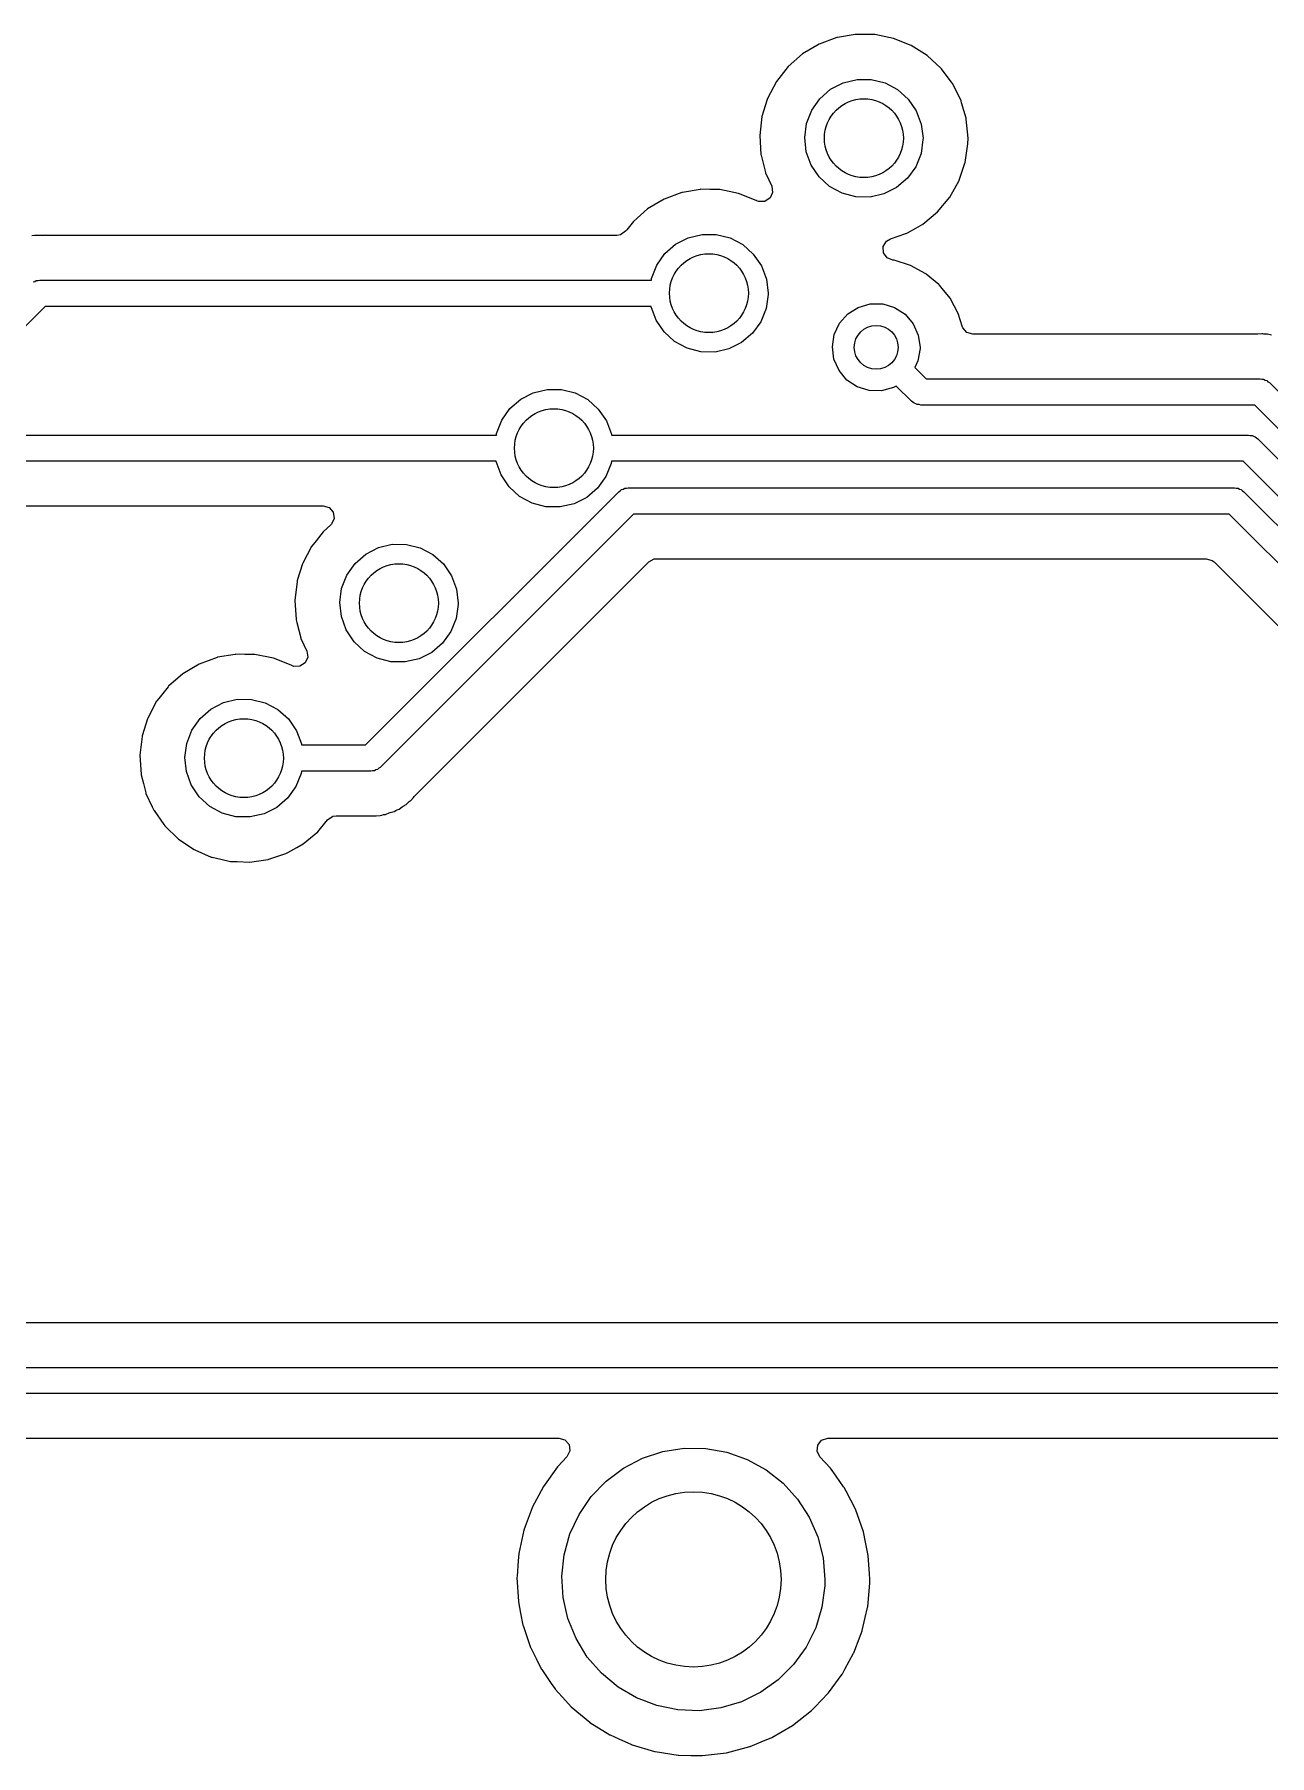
# Model space of a CAD drawing. Extents: x 123 to 292, y -246 to -33.
# Drawn here: x 169.72 to 183.81, y -158.56 to -138.92 of the extents above; entities that cross this region are included whole.
import ezdxf

# ---------------------------------------------------------------- set-up
doc = ezdxf.new("R2010")
doc.units = 0
doc.layers.add('BLACK', color=7, linetype='CONTINUOUS')

msp = doc.modelspace()

# ---------------------------------------------------------------- linework, layer by layer
at = {"layer": 'BLACK', "linetype": 'CONTINUOUS'}
for p, q in [((178.876, -138.96), (178.672, -139.036)), ((178.882, -138.959), (178.876, -138.96)), ((179.085, -138.925), (178.882, -138.959)), ((178.882, -138.959), (178.882, -138.959)), ((179.09, -138.924), (179.085, -138.925)), ((179.085, -138.925), (179.085, -138.925)), ((179.193, -138.925), (179.09, -138.924)), ((179.302, -138.926), (179.193, -138.925)), ((179.308, -138.926), (179.302, -138.926)), ((179.302, -138.926), (179.302, -138.926)), ((179.521, -138.969), (179.308, -138.926)), ((179.723, -139.049), (179.521, -138.969)), ((178.485, -139.147), (178.321, -139.29)), ((178.672, -139.036), (178.485, -139.147)), ((179.907, -139.165), (179.723, -139.049)), ((180.067, -139.313), (179.907, -139.165)), ((178.321, -139.29), (178.187, -139.461)), ((180.07, -139.318), (180.067, -139.313)), ((180.192, -139.481), (180.07, -139.318)), ((180.07, -139.318), (180.07, -139.318)), ((178.187, -139.461), (178.085, -139.654)), ((178.682, -139.657), (178.804, -139.55)), ((178.804, -139.55), (178.948, -139.476)), ((178.948, -139.476), (179.106, -139.438)), ((179.106, -139.438), (179.268, -139.439)), ((179.268, -139.439), (179.425, -139.478)), ((179.425, -139.478), (179.569, -139.554)), ((179.569, -139.554), (179.69, -139.662)), ((180.197, -139.487), (180.192, -139.481)), ((180.293, -139.682), (180.197, -139.487)), ((178.078, -139.677), (178.025, -139.849)), ((178.085, -139.654), (178.078, -139.677)), ((178.53, -139.941), (178.589, -139.789)), ((178.589, -139.789), (178.682, -139.657)), ((179.69, -139.662), (179.782, -139.796)), ((179.782, -139.796), (179.839, -139.947)), ((180.299, -139.703), (180.293, -139.682)), ((180.349, -139.88), (180.299, -139.703)), ((178.021, -139.861), (177.995, -140.077)), ((178.025, -139.849), (178.021, -139.861)), ((178.509, -140.101), (178.53, -139.941)), ((179.839, -139.947), (179.859, -140.108)), ((180.352, -139.892), (180.349, -139.88)), ((180.372, -140.108), (180.352, -139.892)), ((177.995, -140.077), (178.01, -140.294)), ((178.526, -140.263), (178.509, -140.101)), ((179.858, -140.123), (179.836, -140.283)), ((179.859, -140.108), (179.858, -140.123)), ((180.339, -140.386), (180.37, -140.171)), ((180.37, -140.171), (180.372, -140.108)), ((178.01, -140.294), (178.011, -140.3)), ((178.011, -140.3), (178.011, -140.3)), ((178.011, -140.3), (178.062, -140.499)), ((178.582, -140.415), (178.526, -140.263)), ((179.836, -140.283), (179.775, -140.434)), ((180.337, -140.391), (180.339, -140.386)), ((178.062, -140.499), (178.063, -140.505)), ((178.063, -140.505), (178.066, -140.51)), ((178.066, -140.51), (178.132, -140.656)), ((178.673, -140.549), (178.582, -140.415)), ((178.792, -140.659), (178.673, -140.549)), ((179.68, -140.565), (179.557, -140.671)), ((179.775, -140.434), (179.68, -140.565)), ((180.269, -140.592), (180.271, -140.586)), ((180.271, -140.586), (180.337, -140.391)), ((180.271, -140.586), (180.271, -140.586)), ((180.337, -140.391), (180.337, -140.391)), ((177.108, -140.728), (176.904, -140.803)), ((177.114, -140.727), (177.108, -140.728)), ((177.317, -140.692), (177.114, -140.727)), ((177.114, -140.727), (177.114, -140.727)), ((177.322, -140.691), (177.317, -140.692)), ((177.317, -140.692), (177.317, -140.692)), ((177.425, -140.693), (177.322, -140.691)), ((177.534, -140.694), (177.425, -140.693)), ((177.54, -140.694), (177.534, -140.694)), ((177.534, -140.694), (177.534, -140.694)), ((177.753, -140.737), (177.54, -140.694)), ((177.955, -140.817), (177.753, -140.737)), ((178.143, -140.726), (178.114, -140.79)), ((178.132, -140.656), (178.143, -140.726)), ((178.935, -140.736), (178.792, -140.659)), ((179.092, -140.777), (178.935, -140.736)), ((179.254, -140.78), (179.092, -140.777)), ((179.412, -140.744), (179.254, -140.78)), ((179.557, -140.671), (179.412, -140.744)), ((180.024, -140.949), (180.163, -140.782)), ((180.163, -140.782), (180.269, -140.592)), ((176.717, -140.915), (176.554, -141.058)), ((176.904, -140.803), (176.717, -140.915)), ((177.96, -140.82), (177.955, -140.817)), ((177.961, -140.821), (177.96, -140.82)), ((177.983, -140.829), (177.961, -140.821)), ((178.054, -140.829), (177.983, -140.829)), ((178.114, -140.79), (178.054, -140.829)), ((179.857, -141.088), (180.024, -140.949)), ((176.466, -141.17), (176.408, -141.211)), ((176.478, -141.154), (176.466, -141.17)), ((176.554, -141.058), (176.478, -141.154)), ((179.682, -141.186), (179.775, -141.134)), ((179.775, -141.134), (179.857, -141.088)), ((169.724, -141.219), (169.691, -141.22)), ((169.736, -141.218), (169.724, -141.219)), ((169.74, -141.218), (169.736, -141.218)), ((169.736, -141.218), (169.736, -141.218)), ((169.736, -141.218), (169.736, -141.218)), ((169.769, -141.218), (169.74, -141.218)), ((169.773, -141.218), (169.769, -141.218)), ((169.836, -141.216), (169.773, -141.218)), ((169.844, -141.215), (169.836, -141.216)), ((169.836, -141.216), (169.836, -141.216)), ((169.852, -141.217), (169.844, -141.215)), ((169.864, -141.218), (169.852, -141.217)), ((176.367, -141.218), (169.864, -141.218)), ((176.408, -141.211), (176.367, -141.218)), ((176.914, -141.425), (177.036, -141.318)), ((177.036, -141.318), (177.18, -141.244)), ((177.18, -141.244), (177.338, -141.206)), ((177.338, -141.206), (177.5, -141.207)), ((177.5, -141.207), (177.658, -141.246)), ((177.658, -141.246), (177.801, -141.322)), ((177.801, -141.322), (177.922, -141.43)), ((179.405, -141.344), (179.442, -141.283)), ((179.408, -141.415), (179.405, -141.344)), ((179.442, -141.283), (179.487, -141.255)), ((179.487, -141.255), (179.661, -141.196)), ((179.661, -141.196), (179.667, -141.194)), ((179.661, -141.196), (179.661, -141.196)), ((179.667, -141.194), (179.682, -141.186)), ((176.762, -141.708), (176.821, -141.557)), ((176.821, -141.557), (176.914, -141.425)), ((177.922, -141.43), (178.014, -141.563)), ((178.014, -141.563), (178.071, -141.715)), ((179.449, -141.473), (179.408, -141.415)), ((179.514, -141.5), (179.449, -141.473)), ((179.517, -141.5), (179.514, -141.5)), ((179.522, -141.501), (179.517, -141.5)), ((179.528, -141.501), (179.522, -141.501)), ((179.522, -141.501), (179.522, -141.501)), ((179.717, -141.56), (179.528, -141.501)), ((179.891, -141.654), (179.717, -141.56)), ((169.707, -141.746), (169.726, -141.741)), ((169.726, -141.741), (169.743, -141.731)), ((169.743, -141.731), (169.763, -141.731)), ((169.763, -141.731), (169.782, -141.726)), ((169.782, -141.726), (176.76, -141.726)), ((176.76, -141.726), (176.762, -141.708)), ((178.071, -141.715), (178.091, -141.876)), ((179.895, -141.658), (179.891, -141.654)), ((180.038, -141.776), (179.895, -141.658)), ((179.895, -141.658), (179.895, -141.658)), ((178.091, -141.89), (178.068, -142.051)), ((178.091, -141.876), (178.091, -141.89)), ((180.043, -141.78), (180.038, -141.776)), ((180.047, -141.785), (180.043, -141.78)), ((180.077, -141.822), (180.047, -141.785)), ((180.047, -141.785), (180.047, -141.785)), ((180.168, -141.933), (180.077, -141.822)), ((180.261, -142.108), (180.168, -141.933)), ((169.844, -142.026), (167.238, -144.632)), ((176.758, -142.026), (169.844, -142.026)), ((176.759, -142.03), (176.758, -142.026)), ((176.814, -142.183), (176.759, -142.03)), ((178.068, -142.051), (178.007, -142.201)), ((178.906, -142.219), (179, -142.113)), ((179, -142.113), (179.12, -142.038)), ((179.12, -142.038), (179.256, -141.999)), ((179.256, -141.999), (179.398, -141.999)), ((179.398, -141.999), (179.534, -142.04)), ((179.534, -142.04), (179.653, -142.117)), ((179.653, -142.117), (179.745, -142.225)), ((180.286, -142.192), (180.261, -142.108)), ((176.905, -142.317), (176.814, -142.183)), ((177.025, -142.426), (176.905, -142.317)), ((177.913, -142.333), (177.789, -142.438)), ((178.007, -142.201), (177.913, -142.333)), ((178.824, -142.488), (178.846, -142.348)), ((178.846, -142.348), (178.906, -142.219)), ((179.745, -142.225), (179.804, -142.354)), ((180.305, -142.254), (180.286, -142.192)), ((180.311, -142.27), (180.305, -142.254)), ((180.358, -142.323), (180.311, -142.27)), ((180.426, -142.344), (180.358, -142.323)), ((183.667, -142.344), (180.426, -142.344)), ((183.679, -142.343), (183.667, -142.344)), ((183.725, -142.339), (183.679, -142.343)), ((183.733, -142.34), (183.725, -142.339)), ((183.746, -142.342), (183.733, -142.34)), ((183.766, -142.344), (183.746, -142.342)), ((183.787, -142.344), (183.766, -142.344)), ((183.804, -142.348), (183.787, -142.344)), ((183.832, -142.355), (183.804, -142.348)), ((177.167, -142.504), (177.025, -142.426)), ((177.324, -142.545), (177.167, -142.504)), ((177.486, -142.548), (177.324, -142.545)), ((177.644, -142.511), (177.486, -142.548)), ((177.789, -142.438), (177.644, -142.511)), ((178.842, -142.628), (178.824, -142.488)), ((179.824, -142.506), (179.8, -142.646)), ((179.804, -142.354), (179.824, -142.494)), ((179.824, -142.494), (179.824, -142.506)), ((178.9, -142.758), (178.842, -142.628)), ((179.8, -142.646), (179.764, -142.722)), ((179.764, -142.722), (179.894, -142.852)), ((178.991, -142.867), (178.9, -142.758)), ((179.109, -142.945), (178.991, -142.867)), ((179.552, -142.935), (179.523, -142.953)), ((179.726, -143.108), (179.552, -142.935)), ((179.894, -142.852), (183.704, -142.852)), ((183.704, -142.852), (183.723, -142.857)), ((183.723, -142.857), (183.743, -142.857)), ((183.743, -142.857), (183.76, -142.867)), ((183.76, -142.867), (183.779, -142.872)), ((183.779, -142.872), (183.793, -142.886)), ((183.793, -142.886), (183.81, -142.896)), ((183.81, -142.896), (187.849, -146.934)), ((175.146, -143.192), (175.269, -143.086)), ((175.269, -143.086), (175.413, -143.011)), ((175.413, -143.011), (175.57, -142.973)), ((175.57, -142.973), (175.733, -142.974)), ((175.733, -142.974), (175.89, -143.014)), ((175.89, -143.014), (176.033, -143.09)), ((176.033, -143.09), (176.154, -143.198)), ((179.244, -142.988), (179.109, -142.945)), ((179.386, -142.99), (179.244, -142.988)), ((179.523, -142.953), (179.386, -142.99)), ((179.743, -143.118), (179.726, -143.108)), ((179.757, -143.132), (179.743, -143.118)), ((179.776, -143.137), (179.757, -143.132)), ((179.793, -143.147), (179.776, -143.137)), ((174.994, -143.476), (175.053, -143.325)), ((175.053, -143.325), (175.146, -143.192)), ((176.154, -143.198), (176.246, -143.331)), ((176.246, -143.331), (176.303, -143.483)), ((179.813, -143.147), (179.793, -143.147)), ((179.832, -143.152), (179.813, -143.147)), ((183.642, -143.152), (179.832, -143.152)), ((187.681, -147.191), (183.642, -143.152)), ((169.081, -143.494), (174.992, -143.494)), ((174.992, -143.494), (174.994, -143.476)), ((176.303, -143.483), (176.305, -143.494)), ((176.305, -143.494), (183.573, -143.494)), ((183.573, -143.494), (183.592, -143.499)), ((183.592, -143.499), (183.612, -143.499)), ((183.612, -143.499), (183.629, -143.509)), ((183.629, -143.509), (183.648, -143.514)), ((183.648, -143.514), (183.662, -143.528)), ((183.662, -143.528), (183.679, -143.538)), ((183.679, -143.538), (187.575, -147.434)), ((174.99, -143.794), (169.143, -143.794)), ((174.991, -143.798), (174.99, -143.794)), ((175.047, -143.95), (174.991, -143.798)), ((176.3, -143.819), (176.239, -143.969)), ((176.303, -143.794), (176.3, -143.819)), ((183.511, -143.794), (176.303, -143.794)), ((187.407, -147.69), (183.511, -143.794)), ((175.137, -144.085), (175.047, -143.95)), ((175.257, -144.194), (175.137, -144.085)), ((176.145, -144.101), (176.022, -144.206)), ((176.239, -143.969), (176.145, -144.101)), ((176.405, -144.131), (176.419, -144.117)), ((176.419, -144.117), (176.438, -144.112)), ((176.438, -144.112), (176.455, -144.102)), ((176.455, -144.102), (176.475, -144.102)), ((176.475, -144.102), (176.494, -144.097)), ((176.494, -144.097), (183.413, -144.097)), ((183.413, -144.097), (183.432, -144.102)), ((183.432, -144.102), (183.452, -144.102)), ((183.452, -144.102), (183.469, -144.112)), ((183.469, -144.112), (183.488, -144.117)), ((183.488, -144.117), (183.502, -144.131)), ((169.406, -144.302), (173.015, -144.302)), ((173.015, -144.302), (173.083, -144.322)), ((173.499, -147.03), (176.388, -144.141)), ((175.399, -144.272), (175.257, -144.194)), ((175.556, -144.313), (175.399, -144.272)), ((175.719, -144.315), (175.556, -144.313)), ((175.877, -144.279), (175.719, -144.315)), ((176.022, -144.206), (175.877, -144.279)), ((176.388, -144.141), (176.405, -144.131)), ((183.502, -144.131), (183.519, -144.141)), ((183.519, -144.141), (187.312, -147.933)), ((173.083, -144.322), (173.13, -144.376)), ((173.11, -144.511), (173.098, -144.523)), ((173.14, -144.446), (173.11, -144.511)), ((173.13, -144.376), (173.14, -144.446)), ((176.556, -144.397), (173.667, -147.286)), ((183.351, -144.397), (176.556, -144.397)), ((187.144, -148.19), (183.351, -144.397)), ((172.934, -144.701), (172.883, -144.764)), ((173.014, -144.598), (172.934, -144.701)), ((173.018, -144.594), (173.014, -144.598)), ((173.098, -144.523), (173.018, -144.594)), ((172.883, -144.764), (172.782, -144.957)), ((173.379, -144.96), (173.501, -144.853)), ((173.501, -144.853), (173.645, -144.779)), ((173.645, -144.779), (173.803, -144.741)), ((173.803, -144.741), (173.965, -144.742)), ((173.965, -144.742), (174.122, -144.782)), ((174.122, -144.782), (174.265, -144.857)), ((174.265, -144.857), (174.387, -144.965)), ((176.792, -144.908), (176.819, -144.905)), ((176.819, -144.905), (183.088, -144.905)), ((183.088, -144.905), (183.157, -144.925)), ((172.78, -144.962), (172.721, -145.153)), ((172.782, -144.957), (172.78, -144.962)), ((173.226, -145.244), (173.285, -145.093)), ((173.285, -145.093), (173.379, -144.96)), ((174.053, -147.619), (176.73, -144.942)), ((174.387, -144.965), (174.478, -145.099)), ((174.478, -145.099), (174.536, -145.251)), ((176.73, -144.942), (176.792, -144.908)), ((183.157, -144.925), (183.178, -144.942)), ((183.178, -144.942), (186.727, -148.491)), ((172.718, -145.165), (172.692, -145.381)), ((172.721, -145.153), (172.718, -145.165)), ((173.205, -145.405), (173.226, -145.244)), ((174.536, -145.251), (174.555, -145.412)), ((172.692, -145.381), (172.706, -145.598)), ((173.223, -145.566), (173.205, -145.405)), ((174.555, -145.426), (174.532, -145.586)), ((174.555, -145.412), (174.555, -145.426)), ((172.706, -145.598), (172.708, -145.603)), ((172.708, -145.603), (172.708, -145.603)), ((172.708, -145.603), (172.715, -145.633)), ((172.715, -145.633), (172.76, -145.808)), ((173.279, -145.718), (173.223, -145.566)), ((174.532, -145.586), (174.472, -145.737)), ((172.76, -145.808), (172.762, -145.814)), ((172.762, -145.814), (172.829, -145.959)), ((173.369, -145.853), (173.279, -145.718)), ((173.489, -145.962), (173.369, -145.853)), ((174.377, -145.869), (174.254, -145.974)), ((174.472, -145.737), (174.377, -145.869)), ((171.805, -146.031), (171.601, -146.107)), ((171.811, -146.03), (171.805, -146.031)), ((172.013, -145.996), (171.811, -146.03)), ((171.811, -146.03), (171.811, -146.03)), ((172.019, -145.995), (172.013, -145.996)), ((172.013, -145.996), (172.013, -145.996)), ((172.122, -145.996), (172.019, -145.995)), ((172.231, -145.997), (172.122, -145.996)), ((172.237, -145.997), (172.231, -145.997)), ((172.231, -145.997), (172.231, -145.997)), ((172.45, -146.04), (172.237, -145.997)), ((172.652, -146.12), (172.45, -146.04)), ((172.839, -146.029), (172.81, -146.094)), ((172.829, -145.959), (172.839, -146.029)), ((173.632, -146.039), (173.489, -145.962)), ((173.789, -146.08), (173.632, -146.039)), ((173.951, -146.083), (173.789, -146.08)), ((174.109, -146.047), (173.951, -146.083)), ((174.254, -145.974), (174.109, -146.047)), ((171.414, -146.218), (171.25, -146.361)), ((171.601, -146.107), (171.414, -146.218)), ((172.657, -146.124), (172.652, -146.12)), ((172.68, -146.133), (172.657, -146.124)), ((172.657, -146.124), (172.657, -146.124)), ((172.751, -146.132), (172.68, -146.133)), ((172.81, -146.094), (172.751, -146.132)), ((171.247, -146.366), (171.141, -146.5)), ((171.25, -146.361), (171.247, -146.366)), ((171.116, -146.532), (171.014, -146.725)), ((171.141, -146.5), (171.116, -146.532)), ((171.611, -146.728), (171.733, -146.621)), ((171.733, -146.621), (171.877, -146.547)), ((171.877, -146.547), (172.035, -146.509)), ((172.035, -146.509), (172.197, -146.51)), ((172.197, -146.51), (172.354, -146.549)), ((172.354, -146.549), (172.498, -146.625)), ((172.498, -146.625), (172.619, -146.733)), ((171.013, -146.73), (170.952, -146.925)), ((171.014, -146.725), (171.013, -146.73)), ((171.459, -147.012), (171.518, -146.861)), ((171.518, -146.861), (171.611, -146.728)), ((172.619, -146.733), (172.711, -146.867)), ((172.711, -146.867), (172.768, -147.018)), ((170.95, -146.932), (170.924, -147.148)), ((170.952, -146.925), (170.95, -146.932)), ((171.437, -147.172), (171.459, -147.012)), ((172.768, -147.018), (172.769, -147.03)), ((172.769, -147.03), (173.499, -147.03)), ((170.924, -147.148), (170.939, -147.365)), ((171.455, -147.334), (171.437, -147.172)), ((170.939, -147.365), (170.94, -147.371)), ((170.94, -147.371), (170.94, -147.371)), ((170.94, -147.371), (170.965, -147.47)), ((171.511, -147.486), (171.455, -147.334)), ((172.764, -147.354), (172.704, -147.505)), ((172.768, -147.33), (172.764, -147.354)), ((173.561, -147.33), (172.768, -147.33)), ((173.58, -147.324), (173.561, -147.33)), ((173.6, -147.324), (173.58, -147.324)), ((173.617, -147.315), (173.6, -147.324)), ((173.636, -147.309), (173.617, -147.315)), ((173.65, -147.295), (173.636, -147.309)), ((173.667, -147.286), (173.65, -147.295)), ((170.965, -147.47), (170.992, -147.576)), ((170.992, -147.576), (170.994, -147.582)), ((170.994, -147.582), (171.065, -147.734)), ((171.601, -147.621), (171.511, -147.486)), ((171.721, -147.73), (171.601, -147.621)), ((172.609, -147.636), (172.486, -147.742)), ((172.704, -147.505), (172.609, -147.636)), ((174.016, -147.663), (174.045, -147.628)), ((174.045, -147.628), (174.053, -147.619)), ((171.065, -147.734), (171.083, -147.774)), ((171.083, -147.774), (171.086, -147.779)), ((171.086, -147.779), (171.198, -147.937)), ((171.864, -147.807), (171.721, -147.73)), ((172.021, -147.848), (171.864, -147.807)), ((172.183, -147.851), (172.021, -147.848)), ((172.341, -147.815), (172.183, -147.851)), ((172.486, -147.742), (172.341, -147.815)), ((173.066, -147.883), (173.125, -147.844)), ((173.125, -147.844), (173.163, -147.838)), ((173.163, -147.838), (173.479, -147.838)), ((173.479, -147.838), (173.491, -147.839)), ((173.491, -147.839), (173.491, -147.839)), ((173.491, -147.839), (173.499, -147.84)), ((173.499, -147.84), (173.57, -147.838)), ((173.57, -147.838), (173.574, -147.838)), ((173.574, -147.838), (173.603, -147.838)), ((173.603, -147.838), (173.607, -147.837)), ((173.607, -147.837), (173.619, -147.837)), ((173.619, -147.837), (173.665, -147.835)), ((173.665, -147.835), (173.686, -147.829)), ((173.686, -147.829), (173.705, -147.825)), ((173.705, -147.825), (173.712, -147.824)), ((173.712, -147.824), (173.719, -147.823)), ((173.719, -147.823), (173.726, -147.822)), ((173.719, -147.823), (173.719, -147.823)), ((173.726, -147.822), (173.734, -147.819)), ((173.734, -147.819), (173.769, -147.805)), ((173.734, -147.819), (173.734, -147.819)), ((173.769, -147.805), (173.781, -147.802)), ((173.781, -147.802), (173.825, -147.789)), ((173.825, -147.789), (173.843, -147.778)), ((173.843, -147.778), (173.861, -147.769)), ((173.861, -147.769), (173.881, -147.761)), ((173.881, -147.761), (173.918, -147.734)), ((173.918, -147.734), (173.928, -147.727)), ((173.928, -147.727), (173.961, -147.708)), ((173.961, -147.708), (173.968, -147.704)), ((173.961, -147.708), (173.961, -147.708)), ((173.968, -147.704), (173.983, -147.689)), ((173.983, -147.689), (173.998, -147.676)), ((173.998, -147.676), (174.009, -147.668)), ((174.009, -147.668), (174.016, -147.663)), ((171.198, -147.937), (171.209, -147.951)), ((171.209, -147.951), (171.364, -148.103)), ((172.786, -148.159), (172.953, -148.02)), ((172.953, -148.02), (173.066, -147.883)), ((171.364, -148.103), (171.545, -148.224)), ((171.545, -148.224), (171.551, -148.226)), ((171.551, -148.226), (171.551, -148.226)), ((171.551, -148.226), (171.74, -148.308)), ((172.612, -148.256), (172.714, -148.199)), ((172.714, -148.199), (172.786, -148.159)), ((171.74, -148.308), (171.74, -148.308)), ((171.74, -148.308), (171.745, -148.31)), ((171.745, -148.31), (171.751, -148.311)), ((171.751, -148.311), (171.849, -148.333)), ((171.849, -148.333), (171.957, -148.358)), ((171.957, -148.358), (171.963, -148.358)), ((171.963, -148.358), (171.963, -148.358)), ((171.963, -148.358), (172.036, -148.361)), ((172.036, -148.361), (172.175, -148.366)), ((172.175, -148.366), (172.39, -148.335)), ((172.39, -148.335), (172.395, -148.333)), ((172.395, -148.333), (172.59, -148.267)), ((172.395, -148.333), (172.395, -148.333)), ((172.59, -148.267), (172.596, -148.265)), ((172.59, -148.267), (172.59, -148.267)), ((172.596, -148.265), (172.612, -148.256)), ((187.771, -153.621), (167.855, -153.621)), ((167.506, -154.13), (187.808, -154.13)), ((187.745, -154.43), (167.507, -154.43)), ((167.852, -154.938), (175.705, -154.938)), ((175.705, -154.938), (175.773, -154.958)), ((175.773, -154.958), (175.82, -155.012)), ((175.83, -155.082), (175.797, -155.151)), ((175.82, -155.012), (175.83, -155.082)), ((176.658, -155.166), (176.891, -155.09)), ((176.891, -155.09), (177.134, -155.052)), ((177.134, -155.052), (177.38, -155.055)), ((177.38, -155.055), (177.622, -155.098)), ((177.622, -155.098), (177.854, -155.18)), ((178.649, -155.086), (178.657, -155.016)), ((178.681, -155.15), (178.649, -155.086)), ((178.657, -155.016), (178.702, -154.961)), ((178.702, -154.961), (178.773, -154.938)), ((178.773, -154.938), (187.483, -154.938)), ((175.688, -155.265), (175.528, -155.488)), ((175.691, -155.262), (175.688, -155.265)), ((175.797, -155.151), (175.691, -155.262)), ((176.243, -155.427), (176.44, -155.279)), ((176.44, -155.279), (176.658, -155.166)), ((177.854, -155.18), (178.069, -155.299)), ((178.069, -155.299), (178.262, -155.452)), ((178.804, -155.282), (178.681, -155.15)), ((178.867, -155.372), (178.804, -155.282)), ((175.528, -155.488), (175.4, -155.73)), ((176.073, -155.605), (176.243, -155.427)), ((178.262, -155.452), (178.427, -155.633)), ((178.951, -155.492), (178.867, -155.372)), ((178.961, -155.506), (178.951, -155.492)), ((178.963, -155.51), (178.961, -155.506)), ((175.935, -155.808), (176.073, -155.605)), ((178.427, -155.633), (178.561, -155.84)), ((178.98, -155.544), (178.963, -155.51)), ((178.963, -155.51), (178.963, -155.51)), ((179.087, -155.749), (178.98, -155.544)), ((175.398, -155.734), (175.321, -155.946)), ((175.4, -155.73), (175.398, -155.734)), ((175.398, -155.734), (175.398, -155.734)), ((175.831, -156.031), (175.935, -155.808)), ((178.561, -155.84), (178.659, -156.065)), ((179.178, -156.007), (179.087, -155.749)), ((175.306, -155.987), (175.247, -156.255)), ((175.321, -155.946), (175.306, -155.987)), ((175.766, -156.268), (175.831, -156.031)), ((178.659, -156.065), (178.719, -156.304)), ((179.202, -156.124), (179.178, -156.007)), ((175.247, -156.255), (175.241, -156.338)), ((175.739, -156.512), (175.766, -156.268)), ((179.23, -156.259), (179.202, -156.124)), ((179.234, -156.275), (179.23, -156.259)), ((179.234, -156.28), (179.234, -156.275)), ((179.247, -156.48), (179.234, -156.28)), ((179.234, -156.28), (179.234, -156.28)), ((175.241, -156.338), (175.227, -156.512)), ((178.719, -156.304), (178.739, -156.549)), ((179.252, -156.549), (179.247, -156.48)), ((175.227, -156.512), (175.226, -156.528)), ((175.226, -156.528), (175.242, -156.801)), ((175.754, -156.757), (175.739, -156.512)), ((178.737, -156.622), (178.705, -156.866)), ((178.739, -156.549), (178.737, -156.622)), ((179.228, -156.859), (179.251, -156.593)), ((179.251, -156.593), (179.252, -156.591)), ((179.251, -156.593), (179.251, -156.593)), ((179.252, -156.551), (179.252, -156.549)), ((179.252, -156.566), (179.252, -156.551)), ((179.252, -156.551), (179.252, -156.551)), ((179.252, -156.591), (179.252, -156.566)), ((175.242, -156.801), (175.242, -156.805)), ((175.242, -156.805), (175.242, -156.805)), ((175.242, -156.805), (175.268, -156.933)), ((175.808, -156.997), (175.754, -156.757)), ((178.705, -156.866), (178.634, -157.101)), ((179.199, -156.985), (179.226, -156.868)), ((179.226, -156.868), (179.227, -156.864)), ((179.226, -156.868), (179.226, -156.868)), ((179.227, -156.864), (179.228, -156.859)), ((175.268, -156.933), (175.294, -157.07)), ((175.294, -157.07), (175.296, -157.074)), ((175.296, -157.074), (175.296, -157.074)), ((175.296, -157.074), (175.382, -157.325)), ((175.9, -157.225), (175.808, -156.997)), ((179.166, -157.131), (179.199, -156.985)), ((176.029, -157.435), (175.9, -157.225)), ((178.634, -157.101), (178.525, -157.321)), ((179.069, -157.387), (179.142, -157.195)), ((179.142, -157.195), (179.165, -157.135)), ((179.165, -157.135), (179.166, -157.131)), ((179.165, -157.135), (179.165, -157.135)), ((175.382, -157.325), (175.383, -157.329)), ((175.383, -157.329), (175.445, -157.451)), ((175.445, -157.451), (175.458, -157.477)), ((176.189, -157.62), (176.029, -157.435)), ((178.525, -157.321), (178.381, -157.521)), ((178.968, -157.574), (179.067, -157.391)), ((179.067, -157.391), (179.069, -157.387)), ((179.067, -157.391), (179.067, -157.391)), ((175.458, -157.477), (175.506, -157.573)), ((175.506, -157.573), (175.509, -157.577)), ((175.509, -157.577), (175.509, -157.577)), ((175.509, -157.577), (175.626, -157.747)), ((176.379, -157.777), (176.189, -157.62)), ((178.381, -157.521), (178.207, -157.694)), ((178.779, -157.845), (178.936, -157.631)), ((178.936, -157.631), (178.939, -157.627)), ((178.939, -157.627), (178.968, -157.574)), ((175.626, -157.747), (175.661, -157.799)), ((175.661, -157.799), (175.664, -157.802)), ((175.664, -157.802), (175.664, -157.802)), ((175.664, -157.802), (175.78, -157.93)), ((176.591, -157.901), (176.379, -157.777)), ((178.007, -157.837), (177.786, -157.945)), ((178.207, -157.694), (178.007, -157.837)), ((178.628, -158.002), (178.774, -157.851)), ((178.774, -157.851), (178.777, -157.848)), ((178.777, -157.848), (178.779, -157.845)), ((178.779, -157.845), (178.779, -157.845)), ((175.78, -157.93), (175.846, -158.002)), ((175.846, -158.002), (176.056, -158.177)), ((176.82, -157.989), (176.591, -157.901)), ((177.061, -158.038), (176.82, -157.989)), ((177.307, -158.047), (177.061, -158.038)), ((177.551, -158.016), (177.307, -158.047)), ((177.786, -157.945), (177.551, -158.016)), ((178.371, -158.214), (178.586, -158.045)), ((178.586, -158.045), (178.628, -158.002)), ((176.056, -158.177), (176.059, -158.18)), ((176.059, -158.18), (176.284, -158.321)), ((178.134, -158.352), (178.371, -158.214)), ((176.284, -158.321), (176.284, -158.321)), ((176.284, -158.321), (176.288, -158.323)), ((176.288, -158.323), (176.387, -158.368)), ((176.387, -158.368), (176.533, -158.434)), ((176.533, -158.434), (176.533, -158.434)), ((176.533, -158.434), (176.537, -158.436)), ((176.537, -158.436), (176.541, -158.437)), ((176.541, -158.437), (176.541, -158.437)), ((176.541, -158.437), (176.796, -158.512)), ((177.885, -158.455), (178.011, -158.403)), ((178.011, -158.403), (178.134, -158.352)), ((176.796, -158.512), (176.796, -158.512)), ((176.796, -158.512), (176.8, -158.513)), ((176.8, -158.513), (176.804, -158.514)), ((176.804, -158.514), (176.804, -158.514)), ((176.804, -158.514), (177.066, -158.554)), ((177.066, -158.554), (177.066, -158.554)), ((177.066, -158.554), (177.071, -158.555)), ((177.071, -158.555), (177.21, -158.557)), ((177.21, -158.557), (177.34, -158.559)), ((177.34, -158.559), (177.34, -158.559)), ((177.34, -158.559), (177.344, -158.559)), ((177.344, -158.559), (177.616, -158.526)), ((177.616, -158.526), (177.881, -158.457)), ((177.881, -158.457), (177.885, -158.455)), ((177.885, -158.455), (177.885, -158.455))]:
    msp.add_line(p, q, dxfattribs=at)
at = {"layer": 'BLACK'}
for centre, radius in [((179.184, -140.108), 0.45), ((177.416, -141.876), 0.45), ((179.324, -142.494), 0.25), ((175.648, -143.644), 0.45), ((173.88, -145.412), 0.45), ((172.112, -147.18), 0.45), ((177.239, -156.549), 1)]:
    msp.add_circle(centre, radius, dxfattribs=at)

doc.saveas('drawing.dxf')
